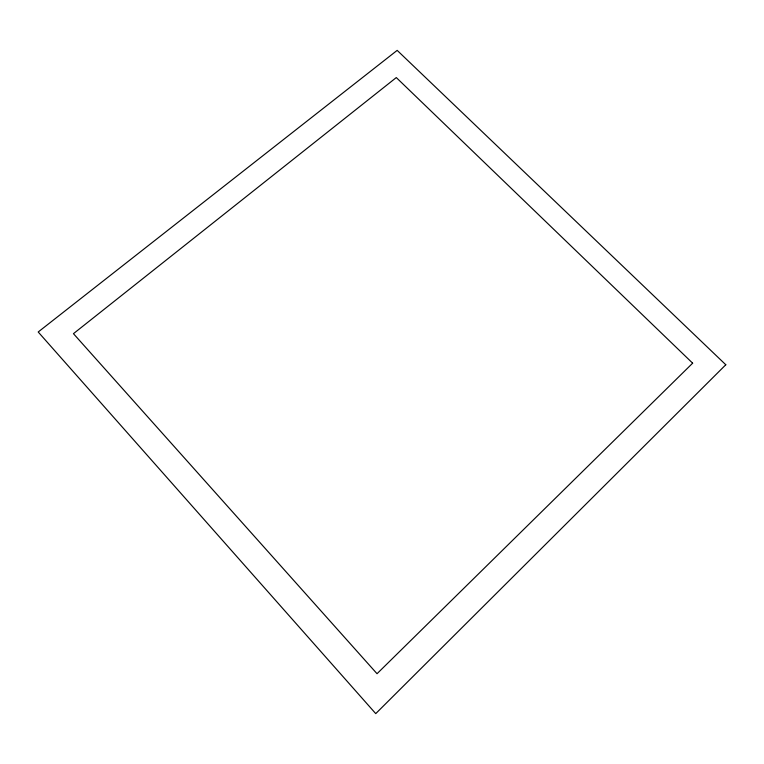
<?xml version="1.0" encoding="UTF-8"?>
<svg xmlns="http://www.w3.org/2000/svg" width="764" height="764" viewBox="0 0 764 764"><rect width="100%" height="100%" fill="white"/><g stroke="black" fill="none" stroke-linecap="round" stroke-linejoin="round"><path stroke-width="1.15" d="M725.8 364.753L375.745 713.624L38.2 331.987L397.175 50.376L725.8 364.753M692.652 363.177L377.034 673.714L73.449 333.667L396.296 77.575L692.652 363.177"/></g></svg>
